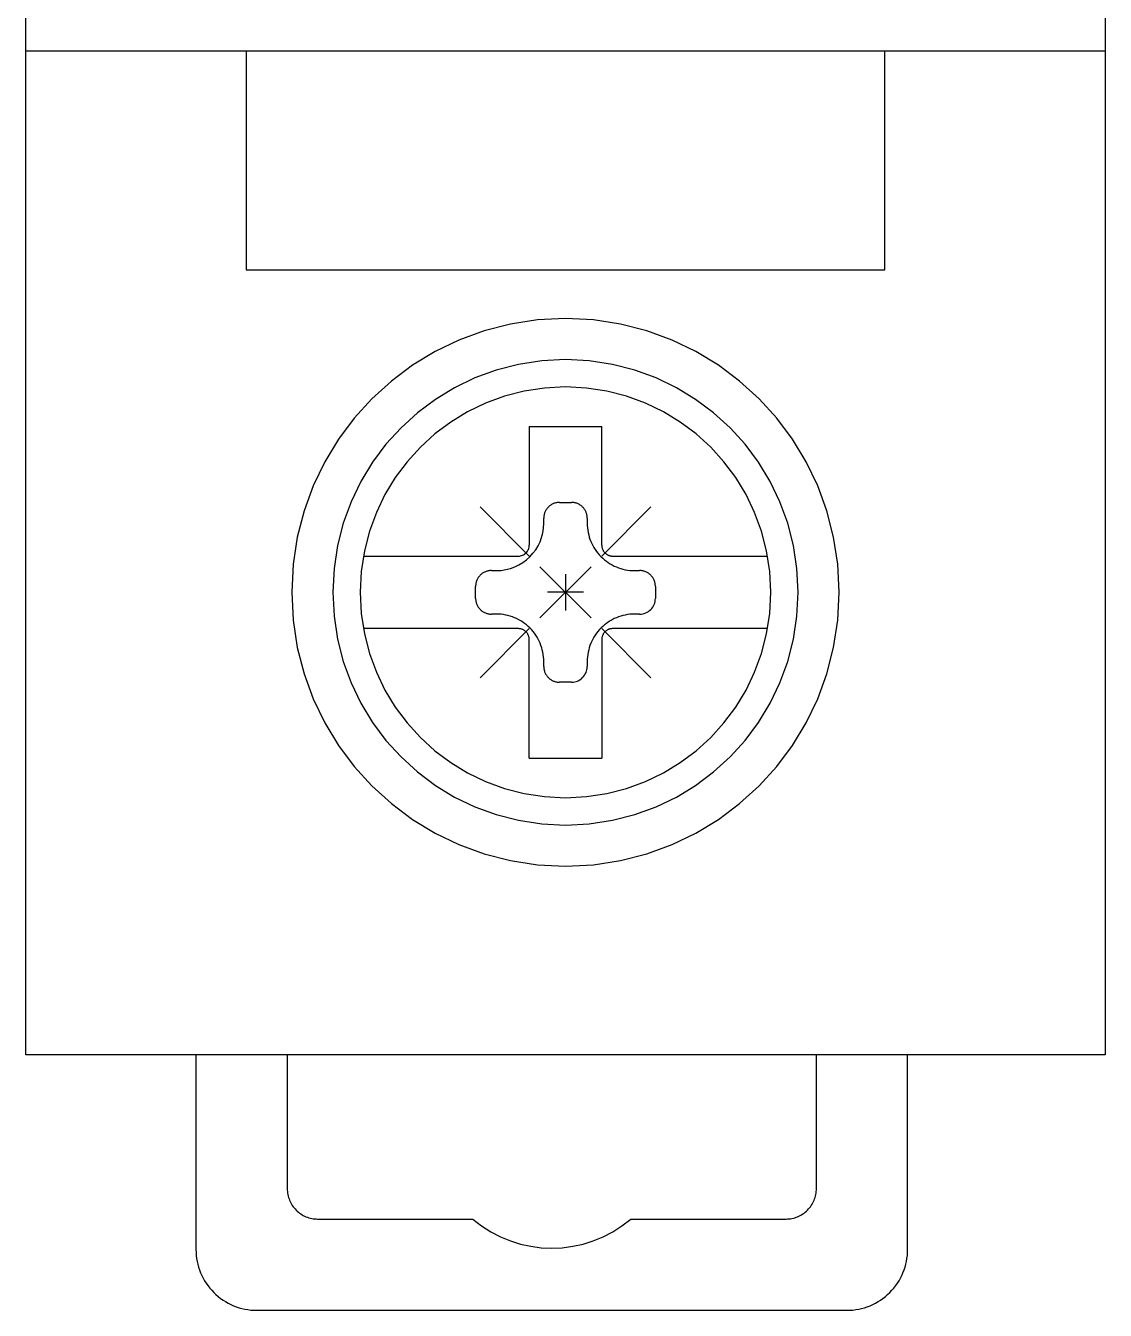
# Model space of a CAD drawing. Header units: millimetres. Extents: x 28713 to 59118, y -54378 to -19615.
# Drawn here: x 38119.55 to 38137.52, y -35099.82 to -35078.45 of the extents above; entities that cross this region are included whole.
import ezdxf

# ---------------------------------------------------------------- set-up
doc = ezdxf.new("R2010")
doc.units = ezdxf.units.MM
doc.header["$LTSCALE"] = 3

msp = doc.modelspace()

# ---------------------------------------------------------------- linework, layer by layer
for p, q in [((38119.55, -35095.57), (38119.55, -35016.089)), ((38137.522, -35016.089), (38137.522, -35095.57)), ((38119.55, -35078.864), (38137.522, -35078.864)), ((38123.221, -35078.864), (38123.221, -35082.509)), ((38133.852, -35082.509), (38133.852, -35078.864)), ((38123.221, -35082.509), (38133.852, -35082.509)), ((38127.618, -35083.411), (38127.181, -35083.524)), ((38128.07, -35083.342), (38127.618, -35083.411)), ((38128.536, -35083.319), (38128.07, -35083.342)), ((38129.002, -35083.342), (38128.536, -35083.319)), ((38128.536, -35083.319), (38128.536, -35083.319)), ((38129.454, -35083.411), (38129.002, -35083.342)), ((38129.891, -35083.524), (38129.454, -35083.411)), ((38126.763, -35083.677), (38126.364, -35083.869)), ((38127.181, -35083.524), (38126.763, -35083.677)), ((38130.31, -35083.677), (38129.891, -35083.524)), ((38130.708, -35083.869), (38130.31, -35083.677)), ((38126.364, -35083.869), (38125.989, -35084.097)), ((38131.084, -35084.097), (38130.708, -35083.869)), ((38125.989, -35084.097), (38125.638, -35084.359)), ((38127.756, -35084.081), (38127.384, -35084.176)), ((38128.14, -35084.022), (38127.756, -35084.081)), ((38128.536, -35084.003), (38128.14, -35084.022)), ((38128.932, -35084.022), (38128.536, -35084.003)), ((38128.536, -35084.003), (38128.536, -35084.003)), ((38129.317, -35084.081), (38128.932, -35084.022)), ((38129.688, -35084.176), (38129.317, -35084.081)), ((38131.434, -35084.359), (38131.084, -35084.097)), ((38127.029, -35084.307), (38126.69, -35084.47)), ((38127.384, -35084.176), (38127.029, -35084.307)), ((38130.044, -35084.307), (38129.688, -35084.176)), ((38130.382, -35084.47), (38130.044, -35084.307)), ((38125.638, -35084.359), (38125.314, -35084.653)), ((38126.69, -35084.47), (38126.371, -35084.664)), ((38127.847, -35084.528), (38127.52, -35084.612)), ((38128.187, -35084.476), (38127.847, -35084.528)), ((38128.536, -35084.458), (38128.187, -35084.476)), ((38128.886, -35084.476), (38128.536, -35084.458)), ((38128.536, -35084.458), (38128.536, -35084.458)), ((38129.225, -35084.528), (38128.886, -35084.476)), ((38129.552, -35084.612), (38129.225, -35084.528)), ((38130.701, -35084.664), (38130.382, -35084.47)), ((38131.758, -35084.653), (38131.434, -35084.359)), ((38125.314, -35084.653), (38125.02, -35084.977)), ((38126.371, -35084.664), (38126.073, -35084.887)), ((38127.206, -35084.727), (38126.907, -35084.87)), ((38127.52, -35084.612), (38127.206, -35084.727)), ((38129.866, -35084.727), (38129.552, -35084.612)), ((38130.165, -35084.87), (38129.866, -35084.727)), ((38131, -35084.887), (38130.701, -35084.664)), ((38132.052, -35084.977), (38131.758, -35084.653)), ((38126.073, -35084.887), (38125.798, -35085.137)), ((38126.907, -35084.87), (38126.625, -35085.042)), ((38130.447, -35085.042), (38130.165, -35084.87)), ((38131.275, -35085.137), (38131, -35084.887)), ((38125.02, -35084.977), (38124.758, -35085.328)), ((38125.798, -35085.137), (38125.548, -35085.412)), ((38126.625, -35085.042), (38126.362, -35085.238)), ((38127.933, -35085.118), (38127.933, -35087.089)), ((38127.933, -35085.118), (38129.14, -35085.118)), ((38129.14, -35087.089), (38129.14, -35085.118)), ((38130.71, -35085.238), (38130.447, -35085.042)), ((38131.525, -35085.412), (38131.275, -35085.137)), ((38132.314, -35085.328), (38132.052, -35084.977)), ((38124.758, -35085.328), (38124.53, -35085.703)), ((38126.362, -35085.238), (38126.12, -35085.459)), ((38130.953, -35085.459), (38130.71, -35085.238)), ((38132.542, -35085.703), (38132.314, -35085.328)), ((38125.548, -35085.412), (38125.325, -35085.71)), ((38126.12, -35085.459), (38125.899, -35085.701)), ((38131.173, -35085.701), (38130.953, -35085.459)), ((38131.748, -35085.71), (38131.525, -35085.412)), ((38124.53, -35085.703), (38124.338, -35086.102)), ((38125.325, -35085.71), (38125.131, -35086.029)), ((38125.899, -35085.701), (38125.703, -35085.965)), ((38131.37, -35085.965), (38131.173, -35085.701)), ((38131.941, -35086.029), (38131.748, -35085.71)), ((38132.734, -35086.102), (38132.542, -35085.703)), ((38125.131, -35086.029), (38124.968, -35086.368)), ((38125.703, -35085.965), (38125.531, -35086.246)), ((38131.541, -35086.246), (38131.37, -35085.965)), ((38132.105, -35086.368), (38131.941, -35086.029)), ((38124.338, -35086.102), (38124.185, -35086.52)), ((38125.531, -35086.246), (38125.388, -35086.545)), ((38131.685, -35086.545), (38131.541, -35086.246)), ((38132.888, -35086.52), (38132.734, -35086.102)), ((38124.968, -35086.368), (38124.837, -35086.724)), ((38127.114, -35086.453), (38127.933, -35087.272)), ((38128.242, -35086.465), (38128.234, -35086.475)), ((38128.251, -35086.456), (38128.242, -35086.465)), ((38128.26, -35086.446), (38128.251, -35086.456)), ((38128.251, -35086.456), (38128.251, -35086.456)), ((38128.27, -35086.438), (38128.26, -35086.446)), ((38128.28, -35086.43), (38128.27, -35086.438)), ((38128.291, -35086.423), (38128.28, -35086.43)), ((38128.302, -35086.416), (38128.291, -35086.423)), ((38128.313, -35086.409), (38128.302, -35086.416)), ((38128.324, -35086.404), (38128.313, -35086.409)), ((38128.336, -35086.399), (38128.324, -35086.404)), ((38128.348, -35086.394), (38128.336, -35086.399)), ((38128.36, -35086.39), (38128.348, -35086.394)), ((38128.373, -35086.386), (38128.36, -35086.39)), ((38128.385, -35086.384), (38128.373, -35086.386)), ((38128.398, -35086.381), (38128.385, -35086.384)), ((38128.411, -35086.38), (38128.398, -35086.381)), ((38128.424, -35086.379), (38128.411, -35086.38)), ((38128.437, -35086.379), (38128.424, -35086.379)), ((38128.437, -35086.379), (38128.437, -35086.379)), ((38128.437, -35086.379), (38128.636, -35086.379)), ((38128.649, -35086.379), (38128.636, -35086.379)), ((38128.662, -35086.38), (38128.649, -35086.379)), ((38128.674, -35086.381), (38128.662, -35086.38)), ((38128.687, -35086.384), (38128.674, -35086.381)), ((38128.7, -35086.386), (38128.687, -35086.384)), ((38128.712, -35086.39), (38128.7, -35086.386)), ((38128.724, -35086.394), (38128.712, -35086.39)), ((38128.736, -35086.399), (38128.724, -35086.394)), ((38128.748, -35086.404), (38128.736, -35086.399)), ((38128.759, -35086.409), (38128.748, -35086.404)), ((38128.77, -35086.416), (38128.759, -35086.409)), ((38128.781, -35086.423), (38128.77, -35086.416)), ((38128.792, -35086.43), (38128.781, -35086.423)), ((38128.802, -35086.438), (38128.792, -35086.43)), ((38128.812, -35086.446), (38128.802, -35086.438)), ((38128.821, -35086.456), (38128.812, -35086.446)), ((38128.83, -35086.465), (38128.821, -35086.456)), ((38128.821, -35086.456), (38128.821, -35086.456)), ((38128.839, -35086.475), (38128.83, -35086.465)), ((38129.14, -35087.272), (38129.959, -35086.453)), ((38132.235, -35086.724), (38132.105, -35086.368)), ((38124.185, -35086.52), (38124.072, -35086.957)), ((38125.388, -35086.545), (38125.273, -35086.859)), ((38128.175, -35086.628), (38128.174, -35086.641)), ((38128.174, -35086.726), (38128.174, -35086.641)), ((38128.177, -35086.602), (38128.175, -35086.615)), ((38128.175, -35086.615), (38128.175, -35086.628)), ((38128.179, -35086.59), (38128.177, -35086.602)), ((38128.182, -35086.577), (38128.179, -35086.59)), ((38128.185, -35086.565), (38128.182, -35086.577)), ((38128.189, -35086.553), (38128.185, -35086.565)), ((38128.194, -35086.541), (38128.189, -35086.553)), ((38128.199, -35086.529), (38128.194, -35086.541)), ((38128.205, -35086.517), (38128.199, -35086.529)), ((38128.211, -35086.506), (38128.205, -35086.517)), ((38128.218, -35086.495), (38128.211, -35086.506)), ((38128.226, -35086.485), (38128.218, -35086.495)), ((38128.234, -35086.475), (38128.226, -35086.485)), ((38128.847, -35086.485), (38128.839, -35086.475)), ((38128.854, -35086.495), (38128.847, -35086.485)), ((38128.861, -35086.506), (38128.854, -35086.495)), ((38128.867, -35086.517), (38128.861, -35086.506)), ((38128.873, -35086.529), (38128.867, -35086.517)), ((38128.878, -35086.541), (38128.873, -35086.529)), ((38128.883, -35086.553), (38128.878, -35086.541)), ((38128.887, -35086.565), (38128.883, -35086.553)), ((38128.89, -35086.577), (38128.887, -35086.565)), ((38128.893, -35086.59), (38128.89, -35086.577)), ((38128.895, -35086.602), (38128.893, -35086.59)), ((38128.897, -35086.615), (38128.895, -35086.602)), ((38128.898, -35086.628), (38128.897, -35086.615)), ((38128.898, -35086.641), (38128.898, -35086.628)), ((38128.898, -35086.641), (38128.898, -35086.726)), ((38128.898, -35086.641), (38128.898, -35086.641)), ((38131.8, -35086.859), (38131.685, -35086.545)), ((38133, -35086.957), (38132.888, -35086.52)), ((38124.837, -35086.724), (38124.742, -35087.095)), ((38125.273, -35086.859), (38125.188, -35087.186)), ((38128.139, -35086.96), (38128.158, -35086.884)), ((38128.158, -35086.884), (38128.17, -35086.806)), ((38128.17, -35086.806), (38128.174, -35086.726)), ((38128.898, -35086.726), (38128.898, -35086.726)), ((38128.898, -35086.726), (38128.899, -35086.765)), ((38128.899, -35086.765), (38128.902, -35086.804)), ((38128.902, -35086.804), (38128.907, -35086.842)), ((38128.907, -35086.842), (38128.913, -35086.88)), ((38128.913, -35086.88), (38128.922, -35086.918)), ((38131.884, -35087.186), (38131.8, -35086.859)), ((38132.33, -35087.095), (38132.235, -35086.724)), ((38124.072, -35086.957), (38124.003, -35087.409)), ((38124.742, -35087.095), (38124.683, -35087.479)), ((38127.929, -35087.126), (38127.932, -35087.108)), ((38127.932, -35087.108), (38127.933, -35087.089)), ((38128.04, -35087.166), (38128.079, -35087.101)), ((38128.079, -35087.101), (38128.112, -35087.032)), ((38128.112, -35087.032), (38128.139, -35086.96)), ((38128.922, -35086.918), (38128.932, -35086.955)), ((38128.932, -35086.955), (38128.944, -35086.991)), ((38128.944, -35086.991), (38128.958, -35087.027)), ((38128.958, -35087.027), (38128.974, -35087.062)), ((38128.974, -35087.062), (38128.991, -35087.096)), ((38128.991, -35087.096), (38129.01, -35087.13)), ((38129.14, -35087.089), (38129.14, -35087.089)), ((38129.14, -35087.089), (38129.14, -35087.098)), ((38129.14, -35087.098), (38129.14, -35087.107)), ((38129.14, -35087.107), (38129.141, -35087.116)), ((38132.389, -35087.479), (38132.33, -35087.095)), ((38133.069, -35087.409), (38133, -35086.957)), ((38125.188, -35087.186), (38125.137, -35087.526)), ((38125.173, -35087.272), (38127.751, -35087.272)), ((38127.751, -35087.272), (38127.769, -35087.271)), ((38127.751, -35087.272), (38127.751, -35087.272)), ((38127.769, -35087.271), (38127.787, -35087.268)), ((38127.787, -35087.268), (38127.805, -35087.263)), ((38127.805, -35087.263), (38127.821, -35087.257)), ((38127.821, -35087.257), (38127.837, -35087.25)), ((38127.837, -35087.25), (38127.852, -35087.24)), ((38127.852, -35087.24), (38127.866, -35087.23)), ((38127.866, -35087.23), (38127.879, -35087.218)), ((38127.879, -35087.218), (38127.891, -35087.205)), ((38127.888, -35087.333), (38127.944, -35087.282)), ((38127.891, -35087.205), (38127.902, -35087.191)), ((38127.902, -35087.191), (38127.911, -35087.176)), ((38127.911, -35087.176), (38127.918, -35087.16)), ((38127.918, -35087.16), (38127.925, -35087.143)), ((38127.925, -35087.143), (38127.929, -35087.126)), ((38127.944, -35087.282), (38127.994, -35087.226)), ((38127.994, -35087.226), (38128.04, -35087.166)), ((38129.01, -35087.13), (38129.03, -35087.163)), ((38129.03, -35087.163), (38129.053, -35087.194)), ((38129.053, -35087.194), (38129.076, -35087.225)), ((38129.076, -35087.225), (38129.102, -35087.254)), ((38129.102, -35087.254), (38129.129, -35087.283)), ((38129.129, -35087.283), (38129.129, -35087.283)), ((38129.129, -35087.283), (38129.157, -35087.309)), ((38129.141, -35087.116), (38129.143, -35087.125)), ((38129.143, -35087.125), (38129.145, -35087.134)), ((38129.145, -35087.134), (38129.147, -35087.142)), ((38129.147, -35087.142), (38129.15, -35087.151)), ((38129.15, -35087.151), (38129.153, -35087.159)), ((38129.153, -35087.159), (38129.157, -35087.167)), ((38129.157, -35087.167), (38129.161, -35087.175)), ((38129.157, -35087.309), (38129.187, -35087.335)), ((38129.161, -35087.175), (38129.165, -35087.183)), ((38129.165, -35087.183), (38129.17, -35087.19)), ((38129.17, -35087.19), (38129.175, -35087.198)), ((38129.175, -35087.198), (38129.181, -35087.205)), ((38129.181, -35087.205), (38129.187, -35087.212)), ((38129.187, -35087.212), (38129.193, -35087.218)), ((38129.193, -35087.218), (38129.193, -35087.218)), ((38129.193, -35087.218), (38129.199, -35087.224)), ((38129.199, -35087.224), (38129.206, -35087.23)), ((38129.206, -35087.23), (38129.213, -35087.236)), ((38129.213, -35087.236), (38129.221, -35087.241)), ((38129.221, -35087.241), (38129.228, -35087.246)), ((38129.228, -35087.246), (38129.236, -35087.25)), ((38129.236, -35087.25), (38129.244, -35087.254)), ((38129.244, -35087.254), (38129.252, -35087.258)), ((38129.252, -35087.258), (38129.26, -35087.261)), ((38129.26, -35087.261), (38129.269, -35087.264)), ((38129.269, -35087.264), (38129.277, -35087.266)), ((38129.277, -35087.266), (38129.286, -35087.268)), ((38129.286, -35087.268), (38129.295, -35087.27)), ((38129.295, -35087.27), (38129.304, -35087.271)), ((38129.304, -35087.271), (38129.313, -35087.271)), ((38129.313, -35087.271), (38129.322, -35087.272)), ((38129.322, -35087.272), (38131.9, -35087.272)), ((38131.936, -35087.526), (38131.884, -35087.186)), ((38124.003, -35087.409), (38123.98, -35087.875)), ((38124.683, -35087.479), (38124.663, -35087.875)), ((38125.137, -35087.526), (38125.119, -35087.875)), ((38127.19, -35087.538), (38127.178, -35087.544)), ((38127.202, -35087.533), (38127.19, -35087.538)), ((38127.214, -35087.528), (38127.202, -35087.533)), ((38127.226, -35087.524), (38127.214, -35087.528)), ((38127.238, -35087.521), (38127.226, -35087.524)), ((38127.251, -35087.518), (38127.238, -35087.521)), ((38127.263, -35087.516), (38127.251, -35087.518)), ((38127.276, -35087.514), (38127.263, -35087.516)), ((38127.289, -35087.513), (38127.276, -35087.514)), ((38127.302, -35087.513), (38127.289, -35087.513)), ((38127.302, -35087.513), (38127.387, -35087.513)), ((38127.302, -35087.513), (38127.302, -35087.513)), ((38127.387, -35087.513), (38127.467, -35087.509)), ((38127.387, -35087.513), (38127.387, -35087.513)), ((38127.467, -35087.509), (38127.545, -35087.497)), ((38127.545, -35087.497), (38127.621, -35087.478)), ((38127.621, -35087.478), (38127.693, -35087.451)), ((38127.693, -35087.451), (38127.762, -35087.418)), ((38127.762, -35087.418), (38127.827, -35087.379)), ((38127.827, -35087.379), (38127.888, -35087.333)), ((38128.11, -35088.302), (38128.963, -35087.449)), ((38128.11, -35087.449), (38128.963, -35088.302)), ((38129.187, -35087.335), (38129.217, -35087.358)), ((38129.217, -35087.358), (38129.249, -35087.381)), ((38129.249, -35087.381), (38129.281, -35087.401)), ((38129.281, -35087.401), (38129.315, -35087.42)), ((38129.315, -35087.42), (38129.349, -35087.438)), ((38129.349, -35087.438), (38129.384, -35087.453)), ((38129.384, -35087.453), (38129.42, -35087.467)), ((38129.42, -35087.467), (38129.456, -35087.479)), ((38129.456, -35087.479), (38129.493, -35087.489)), ((38129.493, -35087.489), (38129.531, -35087.498)), ((38129.531, -35087.498), (38129.569, -35087.504)), ((38129.569, -35087.504), (38129.608, -35087.509)), ((38129.608, -35087.509), (38129.647, -35087.512)), ((38129.647, -35087.512), (38129.686, -35087.513)), ((38129.686, -35087.513), (38129.77, -35087.513)), ((38129.783, -35087.513), (38129.77, -35087.513)), ((38129.796, -35087.514), (38129.783, -35087.513)), ((38129.809, -35087.516), (38129.796, -35087.514)), ((38129.822, -35087.518), (38129.809, -35087.516)), ((38129.834, -35087.521), (38129.822, -35087.518)), ((38129.847, -35087.524), (38129.834, -35087.521)), ((38129.859, -35087.528), (38129.847, -35087.524)), ((38129.871, -35087.533), (38129.859, -35087.528)), ((38129.882, -35087.538), (38129.871, -35087.533)), ((38129.894, -35087.544), (38129.882, -35087.538)), ((38131.953, -35087.875), (38131.936, -35087.526)), ((38132.409, -35087.875), (38132.389, -35087.479)), ((38133.093, -35087.875), (38133.069, -35087.409)), ((38127.041, -35087.75), (38127.04, -35087.762)), ((38127.042, -35087.737), (38127.041, -35087.75)), ((38127.045, -35087.724), (38127.042, -35087.737)), ((38127.047, -35087.711), (38127.045, -35087.724)), ((38127.051, -35087.699), (38127.047, -35087.711)), ((38127.055, -35087.687), (38127.051, -35087.699)), ((38127.06, -35087.675), (38127.055, -35087.687)), ((38127.065, -35087.663), (38127.06, -35087.675)), ((38127.07, -35087.652), (38127.065, -35087.663)), ((38127.077, -35087.641), (38127.07, -35087.652)), ((38127.084, -35087.63), (38127.077, -35087.641)), ((38127.091, -35087.619), (38127.084, -35087.63)), ((38127.099, -35087.609), (38127.091, -35087.619)), ((38127.108, -35087.599), (38127.099, -35087.609)), ((38127.117, -35087.59), (38127.108, -35087.599)), ((38127.126, -35087.581), (38127.117, -35087.59)), ((38127.117, -35087.59), (38127.117, -35087.59)), ((38127.136, -35087.573), (38127.126, -35087.581)), ((38127.146, -35087.564), (38127.136, -35087.573)), ((38127.156, -35087.557), (38127.146, -35087.564)), ((38127.167, -35087.55), (38127.156, -35087.557)), ((38127.178, -35087.544), (38127.167, -35087.55)), ((38128.536, -35087.574), (38128.536, -35088.177)), ((38129.905, -35087.55), (38129.894, -35087.544)), ((38129.916, -35087.557), (38129.905, -35087.55)), ((38129.926, -35087.564), (38129.916, -35087.557)), ((38129.937, -35087.573), (38129.926, -35087.564)), ((38129.946, -35087.581), (38129.937, -35087.573)), ((38129.956, -35087.59), (38129.946, -35087.581)), ((38129.965, -35087.599), (38129.956, -35087.59)), ((38129.956, -35087.59), (38129.956, -35087.59)), ((38129.973, -35087.609), (38129.965, -35087.599)), ((38129.981, -35087.619), (38129.973, -35087.609)), ((38129.989, -35087.63), (38129.981, -35087.619)), ((38129.995, -35087.641), (38129.989, -35087.63)), ((38130.002, -35087.652), (38129.995, -35087.641)), ((38130.007, -35087.663), (38130.002, -35087.652)), ((38130.013, -35087.675), (38130.007, -35087.663)), ((38130.017, -35087.687), (38130.013, -35087.675)), ((38130.021, -35087.699), (38130.017, -35087.687)), ((38130.025, -35087.711), (38130.021, -35087.699)), ((38130.028, -35087.724), (38130.025, -35087.711)), ((38130.03, -35087.737), (38130.028, -35087.724)), ((38130.031, -35087.75), (38130.03, -35087.737)), ((38130.032, -35087.762), (38130.031, -35087.75)), ((38123.98, -35087.875), (38123.98, -35087.875)), ((38123.98, -35087.875), (38124.003, -35088.341)), ((38124.663, -35087.875), (38124.663, -35087.875)), ((38124.663, -35087.875), (38124.683, -35088.271)), ((38125.119, -35087.875), (38125.119, -35087.875)), ((38125.119, -35087.875), (38125.137, -35088.225)), ((38127.04, -35087.762), (38127.04, -35087.776)), ((38127.04, -35087.975), (38127.04, -35087.776)), ((38128.838, -35087.875), (38128.235, -35087.875)), ((38130.033, -35087.776), (38130.032, -35087.762)), ((38130.033, -35087.776), (38130.033, -35087.776)), ((38130.033, -35087.776), (38130.033, -35087.975)), ((38131.936, -35088.225), (38131.953, -35087.875)), ((38131.953, -35087.875), (38131.953, -35087.875)), ((38132.389, -35088.271), (38132.409, -35087.875)), ((38132.409, -35087.875), (38132.409, -35087.875)), ((38133.069, -35088.341), (38133.093, -35087.875)), ((38133.093, -35087.875), (38133.093, -35087.875)), ((38127.04, -35087.975), (38127.04, -35087.975)), ((38127.04, -35087.975), (38127.04, -35087.988)), ((38127.04, -35087.988), (38127.041, -35088.001)), ((38127.041, -35088.001), (38127.042, -35088.014)), ((38127.042, -35088.014), (38127.045, -35088.026)), ((38127.045, -35088.026), (38127.047, -35088.039)), ((38127.047, -35088.039), (38127.051, -35088.051)), ((38127.051, -35088.051), (38127.055, -35088.063)), ((38127.055, -35088.063), (38127.06, -35088.075)), ((38127.06, -35088.075), (38127.065, -35088.087)), ((38127.065, -35088.087), (38127.07, -35088.099)), ((38127.07, -35088.099), (38127.077, -35088.11)), ((38127.077, -35088.11), (38127.084, -35088.121)), ((38127.084, -35088.121), (38127.091, -35088.131)), ((38127.091, -35088.131), (38127.099, -35088.141)), ((38127.099, -35088.141), (38127.108, -35088.151)), ((38127.108, -35088.151), (38127.117, -35088.161)), ((38127.117, -35088.161), (38127.117, -35088.161)), ((38127.117, -35088.161), (38127.126, -35088.17)), ((38127.126, -35088.17), (38127.136, -35088.178)), ((38127.136, -35088.178), (38127.146, -35088.186)), ((38129.917, -35088.192), (38129.937, -35088.177)), ((38129.937, -35088.177), (38129.956, -35088.161)), ((38129.956, -35088.161), (38129.973, -35088.142)), ((38129.973, -35088.142), (38129.988, -35088.122)), ((38129.988, -35088.122), (38130.001, -35088.1)), ((38130.001, -35088.1), (38130.012, -35088.077)), ((38130.012, -35088.077), (38130.021, -35088.053)), ((38130.021, -35088.053), (38130.027, -35088.028)), ((38130.027, -35088.028), (38130.031, -35088.002)), ((38130.031, -35088.002), (38130.033, -35087.975)), ((38124.003, -35088.341), (38124.072, -35088.793)), ((38124.683, -35088.271), (38124.742, -35088.656)), ((38125.137, -35088.225), (38125.188, -35088.564)), ((38127.146, -35088.186), (38127.156, -35088.193)), ((38127.156, -35088.193), (38127.167, -35088.2)), ((38127.167, -35088.2), (38127.178, -35088.206)), ((38127.178, -35088.206), (38127.19, -35088.212)), ((38127.19, -35088.212), (38127.202, -35088.217)), ((38127.202, -35088.217), (38127.214, -35088.222)), ((38127.214, -35088.222), (38127.226, -35088.226)), ((38127.226, -35088.226), (38127.238, -35088.229)), ((38127.238, -35088.229), (38127.251, -35088.232)), ((38127.251, -35088.232), (38127.263, -35088.234)), ((38127.263, -35088.234), (38127.276, -35088.236)), ((38127.276, -35088.236), (38127.289, -35088.237)), ((38127.289, -35088.237), (38127.302, -35088.237)), ((38127.387, -35088.237), (38127.302, -35088.237)), ((38127.426, -35088.238), (38127.387, -35088.237)), ((38127.465, -35088.241), (38127.426, -35088.238)), ((38127.503, -35088.246), (38127.465, -35088.241)), ((38127.541, -35088.253), (38127.503, -35088.246)), ((38127.579, -35088.261), (38127.541, -35088.253)), ((38127.616, -35088.271), (38127.579, -35088.261)), ((38127.652, -35088.283), (38127.616, -35088.271)), ((38127.688, -35088.297), (38127.652, -35088.283)), ((38127.723, -35088.313), (38127.688, -35088.297)), ((38127.758, -35088.33), (38127.723, -35088.313)), ((38127.791, -35088.349), (38127.758, -35088.33)), ((38127.824, -35088.37), (38127.791, -35088.349)), ((38127.855, -35088.392), (38127.824, -35088.37)), ((38127.886, -35088.416), (38127.855, -35088.392)), ((38129.217, -35088.392), (38129.187, -35088.416)), ((38129.249, -35088.37), (38129.217, -35088.392)), ((38129.281, -35088.349), (38129.249, -35088.37)), ((38129.315, -35088.33), (38129.281, -35088.349)), ((38129.349, -35088.313), (38129.315, -35088.33)), ((38129.384, -35088.297), (38129.349, -35088.313)), ((38129.42, -35088.283), (38129.384, -35088.297)), ((38129.456, -35088.271), (38129.42, -35088.283)), ((38129.493, -35088.261), (38129.456, -35088.271)), ((38129.531, -35088.253), (38129.493, -35088.261)), ((38129.569, -35088.246), (38129.531, -35088.253)), ((38129.608, -35088.241), (38129.569, -35088.246)), ((38129.647, -35088.238), (38129.608, -35088.241)), ((38129.686, -35088.237), (38129.647, -35088.238)), ((38129.77, -35088.237), (38129.686, -35088.237)), ((38129.686, -35088.237), (38129.686, -35088.237)), ((38129.77, -35088.237), (38129.797, -35088.236)), ((38129.77, -35088.237), (38129.77, -35088.237)), ((38129.797, -35088.236), (38129.823, -35088.232)), ((38129.823, -35088.232), (38129.848, -35088.225)), ((38129.848, -35088.225), (38129.872, -35088.217)), ((38129.872, -35088.217), (38129.895, -35088.206)), ((38129.895, -35088.206), (38129.917, -35088.192)), ((38131.884, -35088.564), (38131.936, -35088.225)), ((38132.33, -35088.656), (38132.389, -35088.271)), ((38133, -35088.794), (38133.069, -35088.341)), ((38127.751, -35088.479), (38125.173, -35088.479)), ((38125.188, -35088.564), (38125.273, -35088.891)), ((38127.114, -35089.298), (38127.933, -35088.479)), ((38127.759, -35088.479), (38127.751, -35088.479)), ((38127.768, -35088.48), (38127.759, -35088.479)), ((38127.777, -35088.481), (38127.768, -35088.48)), ((38127.786, -35088.482), (38127.777, -35088.481)), ((38127.795, -35088.484), (38127.786, -35088.482)), ((38127.804, -35088.487), (38127.795, -35088.484)), ((38127.812, -35088.489), (38127.804, -35088.487)), ((38127.82, -35088.493), (38127.812, -35088.489)), ((38127.828, -35088.496), (38127.82, -35088.493)), ((38127.836, -35088.5), (38127.828, -35088.496)), ((38127.844, -35088.505), (38127.836, -35088.5)), ((38127.852, -35088.509), (38127.844, -35088.505)), ((38127.859, -35088.515), (38127.852, -35088.509)), ((38127.866, -35088.52), (38127.859, -35088.515)), ((38127.873, -35088.526), (38127.866, -35088.52)), ((38127.88, -35088.532), (38127.873, -35088.526)), ((38127.886, -35088.539), (38127.88, -35088.532)), ((38127.88, -35088.532), (38127.88, -35088.532)), ((38127.915, -35088.441), (38127.886, -35088.416)), ((38127.892, -35088.546), (38127.886, -35088.539)), ((38127.897, -35088.553), (38127.892, -35088.546)), ((38127.902, -35088.56), (38127.897, -35088.553)), ((38127.907, -35088.567), (38127.902, -35088.56)), ((38127.911, -35088.575), (38127.907, -35088.567)), ((38127.915, -35088.583), (38127.911, -35088.575)), ((38127.944, -35088.468), (38127.915, -35088.441)), ((38127.919, -35088.591), (38127.915, -35088.583)), ((38127.922, -35088.6), (38127.919, -35088.591)), ((38127.925, -35088.608), (38127.922, -35088.6)), ((38127.927, -35088.617), (38127.925, -35088.608)), ((38127.97, -35088.496), (38127.944, -35088.468)), ((38127.944, -35088.468), (38127.944, -35088.468)), ((38127.996, -35088.526), (38127.97, -35088.496)), ((38128.02, -35088.556), (38127.996, -35088.526)), ((38128.042, -35088.588), (38128.02, -35088.556)), ((38128.062, -35088.62), (38128.042, -35088.588)), ((38129.03, -35088.588), (38129.01, -35088.62)), ((38129.053, -35088.556), (38129.03, -35088.588)), ((38129.076, -35088.526), (38129.053, -35088.556)), ((38129.102, -35088.496), (38129.076, -35088.526)), ((38129.129, -35088.468), (38129.102, -35088.496)), ((38129.157, -35088.441), (38129.129, -35088.468)), ((38129.129, -35088.468), (38129.129, -35088.468)), ((38129.14, -35088.479), (38129.959, -35089.298)), ((38129.147, -35088.608), (38129.145, -35088.617)), ((38129.15, -35088.6), (38129.147, -35088.608)), ((38129.153, -35088.591), (38129.15, -35088.6)), ((38129.157, -35088.583), (38129.153, -35088.591)), ((38129.187, -35088.416), (38129.157, -35088.441)), ((38129.161, -35088.575), (38129.157, -35088.583)), ((38129.165, -35088.567), (38129.161, -35088.575)), ((38129.17, -35088.56), (38129.165, -35088.567)), ((38129.175, -35088.553), (38129.17, -35088.56)), ((38129.181, -35088.546), (38129.175, -35088.553)), ((38129.187, -35088.539), (38129.181, -35088.546)), ((38129.193, -35088.532), (38129.187, -35088.539)), ((38129.199, -35088.526), (38129.193, -35088.532)), ((38129.193, -35088.532), (38129.193, -35088.532)), ((38129.206, -35088.52), (38129.199, -35088.526)), ((38129.213, -35088.515), (38129.206, -35088.52)), ((38129.221, -35088.509), (38129.213, -35088.515)), ((38129.228, -35088.505), (38129.221, -35088.509)), ((38129.236, -35088.5), (38129.228, -35088.505)), ((38129.244, -35088.496), (38129.236, -35088.5)), ((38129.252, -35088.493), (38129.244, -35088.496)), ((38129.26, -35088.489), (38129.252, -35088.493)), ((38129.269, -35088.487), (38129.26, -35088.489)), ((38129.277, -35088.484), (38129.269, -35088.487)), ((38129.286, -35088.482), (38129.277, -35088.484)), ((38129.295, -35088.481), (38129.286, -35088.482)), ((38129.304, -35088.48), (38129.295, -35088.481)), ((38129.313, -35088.479), (38129.304, -35088.48)), ((38129.322, -35088.479), (38129.313, -35088.479)), ((38129.322, -35088.479), (38129.322, -35088.479)), ((38131.9, -35088.479), (38129.322, -35088.479)), ((38131.8, -35088.891), (38131.884, -35088.564)), ((38124.072, -35088.793), (38124.185, -35089.23)), ((38124.742, -35088.656), (38124.837, -35089.027)), ((38127.929, -35088.625), (38127.927, -35088.617)), ((38127.931, -35088.634), (38127.929, -35088.625)), ((38127.932, -35088.643), (38127.931, -35088.634)), ((38127.933, -35088.652), (38127.932, -35088.643)), ((38127.933, -35088.661), (38127.933, -35088.652)), ((38127.933, -35088.661), (38127.933, -35088.661)), ((38127.933, -35090.633), (38127.933, -35088.661)), ((38128.081, -35088.654), (38128.062, -35088.62)), ((38128.099, -35088.688), (38128.081, -35088.654)), ((38128.114, -35088.723), (38128.099, -35088.688)), ((38128.128, -35088.759), (38128.114, -35088.723)), ((38128.14, -35088.796), (38128.128, -35088.759)), ((38128.15, -35088.833), (38128.14, -35088.796)), ((38128.932, -35088.796), (38128.922, -35088.833)), ((38128.944, -35088.759), (38128.932, -35088.796)), ((38128.958, -35088.723), (38128.944, -35088.759)), ((38128.974, -35088.688), (38128.958, -35088.723)), ((38128.991, -35088.654), (38128.974, -35088.688)), ((38129.01, -35088.62), (38128.991, -35088.654)), ((38129.141, -35088.634), (38129.14, -35088.643)), ((38129.14, -35088.643), (38129.14, -35088.652)), ((38129.14, -35088.652), (38129.14, -35088.661)), ((38129.14, -35088.661), (38129.14, -35090.633)), ((38129.143, -35088.625), (38129.141, -35088.634)), ((38129.145, -35088.617), (38129.143, -35088.625)), ((38132.235, -35089.027), (38132.33, -35088.656)), ((38132.888, -35089.23), (38133, -35088.794)), ((38124.837, -35089.027), (38124.968, -35089.383)), ((38125.273, -35088.891), (38125.388, -35089.205)), ((38128.159, -35088.87), (38128.15, -35088.833)), ((38128.166, -35088.908), (38128.159, -35088.87)), ((38128.17, -35088.947), (38128.166, -35088.908)), ((38128.173, -35088.986), (38128.17, -35088.947)), ((38128.174, -35089.025), (38128.173, -35088.986)), ((38128.174, -35089.109), (38128.174, -35089.025)), ((38128.174, -35089.025), (38128.174, -35089.025)), ((38128.899, -35088.986), (38128.898, -35089.025)), ((38128.898, -35089.025), (38128.898, -35089.109)), ((38128.902, -35088.947), (38128.899, -35088.986)), ((38128.907, -35088.908), (38128.902, -35088.947)), ((38128.913, -35088.87), (38128.907, -35088.908)), ((38128.922, -35088.833), (38128.913, -35088.87)), ((38131.685, -35089.205), (38131.8, -35088.891)), ((38132.105, -35089.383), (38132.235, -35089.027)), ((38124.185, -35089.23), (38124.338, -35089.649)), ((38125.388, -35089.205), (38125.531, -35089.504)), ((38128.174, -35089.109), (38128.174, -35089.109)), ((38128.174, -35089.109), (38128.175, -35089.122)), ((38128.175, -35089.122), (38128.175, -35089.135)), ((38128.175, -35089.135), (38128.177, -35089.148)), ((38128.177, -35089.148), (38128.179, -35089.161)), ((38128.179, -35089.161), (38128.182, -35089.173)), ((38128.182, -35089.173), (38128.185, -35089.186)), ((38128.185, -35089.186), (38128.189, -35089.198)), ((38128.189, -35089.198), (38128.194, -35089.21)), ((38128.194, -35089.21), (38128.199, -35089.221)), ((38128.199, -35089.221), (38128.205, -35089.233)), ((38128.205, -35089.233), (38128.211, -35089.244)), ((38128.211, -35089.244), (38128.218, -35089.255)), ((38128.853, -35089.256), (38128.866, -35089.234)), ((38128.866, -35089.234), (38128.878, -35089.211)), ((38128.878, -35089.211), (38128.886, -35089.187)), ((38128.886, -35089.187), (38128.893, -35089.162)), ((38128.893, -35089.162), (38128.897, -35089.136)), ((38128.897, -35089.136), (38128.898, -35089.109)), ((38131.541, -35089.504), (38131.685, -35089.205)), ((38132.734, -35089.649), (38132.888, -35089.23)), ((38124.968, -35089.383), (38125.131, -35089.721)), ((38128.218, -35089.255), (38128.226, -35089.265)), ((38128.226, -35089.265), (38128.234, -35089.276)), ((38128.234, -35089.276), (38128.242, -35089.285)), ((38128.242, -35089.285), (38128.251, -35089.295)), ((38128.251, -35089.295), (38128.251, -35089.295)), ((38128.251, -35089.295), (38128.26, -35089.304)), ((38128.26, -35089.304), (38128.27, -35089.312)), ((38128.27, -35089.312), (38128.28, -35089.32)), ((38128.28, -35089.32), (38128.291, -35089.328)), ((38128.291, -35089.328), (38128.302, -35089.334)), ((38128.302, -35089.334), (38128.313, -35089.341)), ((38128.313, -35089.341), (38128.324, -35089.346)), ((38128.324, -35089.346), (38128.336, -35089.352)), ((38128.336, -35089.352), (38128.348, -35089.356)), ((38128.348, -35089.356), (38128.36, -35089.36)), ((38128.36, -35089.36), (38128.373, -35089.364)), ((38128.373, -35089.364), (38128.385, -35089.367)), ((38128.385, -35089.367), (38128.398, -35089.369)), ((38128.398, -35089.369), (38128.411, -35089.37)), ((38128.411, -35089.37), (38128.424, -35089.371)), ((38128.424, -35089.371), (38128.437, -35089.372)), ((38128.636, -35089.372), (38128.437, -35089.372)), ((38128.636, -35089.372), (38128.663, -35089.37)), ((38128.636, -35089.372), (38128.636, -35089.372)), ((38128.663, -35089.37), (38128.689, -35089.366)), ((38128.689, -35089.366), (38128.714, -35089.36)), ((38128.714, -35089.36), (38128.738, -35089.351)), ((38128.738, -35089.351), (38128.761, -35089.34)), ((38128.761, -35089.34), (38128.782, -35089.327)), ((38128.782, -35089.327), (38128.803, -35089.312)), ((38128.803, -35089.312), (38128.821, -35089.295)), ((38128.821, -35089.295), (38128.838, -35089.276)), ((38128.838, -35089.276), (38128.853, -35089.256)), ((38131.941, -35089.721), (38132.105, -35089.383)), ((38124.338, -35089.649), (38124.53, -35090.047)), ((38125.531, -35089.504), (38125.703, -35089.786)), ((38131.37, -35089.786), (38131.541, -35089.504)), ((38132.542, -35090.047), (38132.734, -35089.649)), ((38125.131, -35089.721), (38125.325, -35090.04)), ((38125.703, -35089.786), (38125.899, -35090.049)), ((38131.173, -35090.049), (38131.37, -35089.786)), ((38131.748, -35090.04), (38131.941, -35089.721)), ((38124.53, -35090.047), (38124.758, -35090.423)), ((38125.325, -35090.04), (38125.548, -35090.339)), ((38125.899, -35090.049), (38126.12, -35090.292)), ((38130.953, -35090.292), (38131.173, -35090.049)), ((38131.525, -35090.339), (38131.748, -35090.04)), ((38132.314, -35090.423), (38132.542, -35090.047)), ((38126.12, -35090.292), (38126.362, -35090.512)), ((38130.71, -35090.512), (38130.953, -35090.292)), ((38124.758, -35090.423), (38125.02, -35090.773)), ((38125.548, -35090.339), (38125.798, -35090.614)), ((38126.362, -35090.512), (38126.625, -35090.709)), ((38130.447, -35090.709), (38130.71, -35090.512)), ((38131.275, -35090.614), (38131.525, -35090.339)), ((38132.052, -35090.773), (38132.314, -35090.423)), ((38125.798, -35090.614), (38126.073, -35090.864)), ((38126.625, -35090.709), (38126.907, -35090.88)), ((38127.933, -35090.633), (38129.14, -35090.633)), ((38130.165, -35090.88), (38130.447, -35090.709)), ((38131, -35090.864), (38131.275, -35090.614)), ((38125.02, -35090.773), (38125.314, -35091.097)), ((38126.073, -35090.864), (38126.371, -35091.087)), ((38126.907, -35090.88), (38127.206, -35091.024)), ((38129.866, -35091.024), (38130.165, -35090.88)), ((38130.701, -35091.087), (38131, -35090.864)), ((38131.758, -35091.097), (38132.052, -35090.773)), ((38125.314, -35091.097), (38125.638, -35091.391)), ((38126.371, -35091.087), (38126.69, -35091.281)), ((38127.206, -35091.024), (38127.52, -35091.139)), ((38127.52, -35091.139), (38127.847, -35091.223)), ((38129.225, -35091.223), (38129.552, -35091.139)), ((38129.552, -35091.139), (38129.866, -35091.024)), ((38130.382, -35091.281), (38130.701, -35091.087)), ((38131.434, -35091.391), (38131.758, -35091.097)), ((38126.69, -35091.281), (38127.029, -35091.444)), ((38127.847, -35091.223), (38128.187, -35091.275)), ((38128.187, -35091.275), (38128.536, -35091.293)), ((38128.536, -35091.293), (38128.886, -35091.275)), ((38128.536, -35091.293), (38128.536, -35091.293)), ((38128.886, -35091.275), (38129.225, -35091.223)), ((38130.044, -35091.444), (38130.382, -35091.281)), ((38125.638, -35091.391), (38125.989, -35091.653)), ((38127.029, -35091.444), (38127.384, -35091.574)), ((38127.384, -35091.574), (38127.756, -35091.669)), ((38129.317, -35091.669), (38129.688, -35091.574)), ((38129.688, -35091.574), (38130.044, -35091.444)), ((38131.084, -35091.653), (38131.434, -35091.391)), ((38125.989, -35091.653), (38126.364, -35091.881)), ((38127.756, -35091.669), (38128.14, -35091.728)), ((38128.14, -35091.728), (38128.536, -35091.748)), ((38128.536, -35091.748), (38128.932, -35091.728)), ((38128.536, -35091.748), (38128.536, -35091.748)), ((38128.932, -35091.728), (38129.317, -35091.669)), ((38130.708, -35091.882), (38131.084, -35091.653)), ((38126.364, -35091.881), (38126.763, -35092.073)), ((38130.31, -35092.074), (38130.708, -35091.882)), ((38126.763, -35092.073), (38127.181, -35092.227)), ((38127.181, -35092.227), (38127.618, -35092.339)), ((38129.454, -35092.339), (38129.891, -35092.227)), ((38129.891, -35092.227), (38130.31, -35092.074)), ((38127.618, -35092.339), (38128.07, -35092.408)), ((38128.07, -35092.408), (38128.536, -35092.432)), ((38128.536, -35092.432), (38129.002, -35092.408)), ((38128.536, -35092.432), (38128.536, -35092.432)), ((38129.002, -35092.408), (38129.454, -35092.339)), ((38137.522, -35095.57), (38119.55, -35095.57)), ((38122.385, -35095.57), (38122.385, -35098.81)), ((38123.904, -35095.57), (38123.904, -35097.798)), ((38132.713, -35097.798), (38132.713, -35095.57)), ((38134.232, -35098.81), (38134.232, -35095.57)), ((38123.904, -35097.798), (38123.904, -35097.798)), ((38123.904, -35097.798), (38123.905, -35097.823)), ((38132.712, -35097.823), (38132.713, -35097.798)), ((38123.905, -35097.823), (38123.906, -35097.848)), ((38123.906, -35097.848), (38123.909, -35097.873)), ((38123.909, -35097.873), (38123.914, -35097.897)), ((38123.914, -35097.897), (38123.919, -35097.921)), ((38123.919, -35097.921), (38123.926, -35097.945)), ((38123.926, -35097.945), (38123.934, -35097.968)), ((38123.934, -35097.968), (38123.943, -35097.992)), ((38123.943, -35097.992), (38123.952, -35098.014)), ((38123.952, -35098.014), (38123.964, -35098.036)), ((38132.653, -35098.036), (38132.664, -35098.014)), ((38132.664, -35098.014), (38132.674, -35097.992)), ((38132.674, -35097.992), (38132.683, -35097.968)), ((38132.683, -35097.968), (38132.691, -35097.945)), ((38132.691, -35097.945), (38132.697, -35097.921)), ((38132.697, -35097.921), (38132.703, -35097.897)), ((38132.703, -35097.897), (38132.707, -35097.873)), ((38132.707, -35097.873), (38132.71, -35097.848)), ((38132.71, -35097.848), (38132.712, -35097.823)), ((38123.964, -35098.036), (38123.976, -35098.058)), ((38123.976, -35098.058), (38123.989, -35098.079)), ((38123.989, -35098.079), (38124.003, -35098.099)), ((38124.003, -35098.099), (38124.019, -35098.119)), ((38124.019, -35098.119), (38124.035, -35098.137)), ((38124.035, -35098.137), (38124.052, -35098.156)), ((38124.052, -35098.156), (38124.052, -35098.156)), ((38124.052, -35098.156), (38124.07, -35098.173)), ((38124.07, -35098.173), (38124.089, -35098.189)), ((38124.089, -35098.189), (38124.109, -35098.205)), ((38124.109, -35098.205), (38124.129, -35098.219)), ((38124.129, -35098.219), (38124.15, -35098.232)), ((38132.466, -35098.232), (38132.487, -35098.219)), ((38132.487, -35098.219), (38132.507, -35098.205)), ((38132.507, -35098.205), (38132.527, -35098.189)), ((38132.527, -35098.189), (38132.546, -35098.173)), ((38132.546, -35098.173), (38132.565, -35098.156)), ((38132.565, -35098.156), (38132.582, -35098.137)), ((38132.565, -35098.156), (38132.565, -35098.156)), ((38132.582, -35098.137), (38132.598, -35098.119)), ((38132.598, -35098.119), (38132.613, -35098.099)), ((38132.613, -35098.099), (38132.628, -35098.079)), ((38132.628, -35098.079), (38132.641, -35098.058)), ((38132.641, -35098.058), (38132.653, -35098.036)), ((38124.15, -35098.232), (38124.172, -35098.244)), ((38124.172, -35098.244), (38124.194, -35098.255)), ((38124.194, -35098.255), (38124.216, -35098.266)), ((38124.216, -35098.266), (38124.239, -35098.274)), ((38124.239, -35098.274), (38124.263, -35098.282)), ((38124.263, -35098.282), (38124.287, -35098.289)), ((38124.287, -35098.289), (38124.311, -35098.294)), ((38124.311, -35098.294), (38124.335, -35098.298)), ((38124.335, -35098.298), (38124.36, -35098.302)), ((38124.36, -35098.302), (38124.385, -35098.303)), ((38124.385, -35098.303), (38124.41, -35098.304)), ((38124.41, -35098.304), (38126.995, -35098.304)), ((38126.995, -35098.304), (38126.995, -35098.304)), ((38126.995, -35098.304), (38127.14, -35098.417)), ((38127.14, -35098.417), (38127.294, -35098.516)), ((38129.323, -35098.516), (38129.476, -35098.417)), ((38129.476, -35098.417), (38129.622, -35098.304)), ((38129.622, -35098.304), (38132.207, -35098.304)), ((38132.207, -35098.304), (38132.231, -35098.303)), ((38132.207, -35098.304), (38132.207, -35098.304)), ((38132.231, -35098.303), (38132.256, -35098.302)), ((38132.256, -35098.302), (38132.281, -35098.298)), ((38132.281, -35098.298), (38132.306, -35098.294)), ((38132.306, -35098.294), (38132.33, -35098.289)), ((38132.33, -35098.289), (38132.354, -35098.282)), ((38132.354, -35098.282), (38132.377, -35098.274)), ((38132.377, -35098.274), (38132.4, -35098.266)), ((38132.4, -35098.266), (38132.423, -35098.255)), ((38132.423, -35098.255), (38132.445, -35098.244)), ((38132.445, -35098.244), (38132.466, -35098.232)), ((38127.294, -35098.516), (38127.453, -35098.599)), ((38127.453, -35098.599), (38127.618, -35098.667)), ((38128.999, -35098.667), (38129.163, -35098.599)), ((38129.163, -35098.599), (38129.323, -35098.516)), ((38122.385, -35098.81), (38122.385, -35098.81)), ((38122.385, -35098.81), (38122.387, -35098.861)), ((38122.387, -35098.861), (38122.39, -35098.91)), ((38127.618, -35098.667), (38127.787, -35098.72)), ((38127.787, -35098.72), (38127.959, -35098.758)), ((38127.959, -35098.758), (38128.133, -35098.781)), ((38128.133, -35098.781), (38128.308, -35098.788)), ((38128.308, -35098.788), (38128.483, -35098.781)), ((38128.483, -35098.781), (38128.658, -35098.758)), ((38128.658, -35098.758), (38128.83, -35098.72)), ((38128.83, -35098.72), (38128.999, -35098.667)), ((38134.227, -35098.91), (38134.23, -35098.861)), ((38134.23, -35098.861), (38134.232, -35098.81)), ((38122.39, -35098.91), (38122.396, -35098.96)), ((38122.396, -35098.96), (38122.405, -35099.009)), ((38122.405, -35099.009), (38122.416, -35099.057)), ((38122.416, -35099.057), (38122.429, -35099.105)), ((38134.188, -35099.105), (38134.201, -35099.057)), ((38134.201, -35099.057), (38134.212, -35099.009)), ((38134.212, -35099.009), (38134.22, -35098.96)), ((38134.22, -35098.96), (38134.227, -35098.91)), ((38122.429, -35099.105), (38122.444, -35099.152)), ((38122.444, -35099.152), (38122.462, -35099.198)), ((38122.462, -35099.198), (38122.482, -35099.243)), ((38122.482, -35099.243), (38122.504, -35099.287)), ((38122.504, -35099.287), (38122.529, -35099.33)), ((38134.088, -35099.33), (38134.112, -35099.287)), ((38134.112, -35099.287), (38134.134, -35099.243)), ((38134.134, -35099.243), (38134.154, -35099.198)), ((38134.154, -35099.198), (38134.172, -35099.152)), ((38134.172, -35099.152), (38134.188, -35099.105)), ((38122.529, -35099.33), (38122.555, -35099.372)), ((38122.555, -35099.372), (38122.584, -35099.412)), ((38122.584, -35099.412), (38122.614, -35099.452)), ((38122.614, -35099.452), (38122.647, -35099.49)), ((38122.647, -35099.49), (38122.682, -35099.526)), ((38133.935, -35099.526), (38133.97, -35099.49)), ((38133.97, -35099.49), (38134.002, -35099.452)), ((38134.002, -35099.452), (38134.033, -35099.412)), ((38134.033, -35099.412), (38134.061, -35099.372)), ((38134.061, -35099.372), (38134.088, -35099.33)), ((38122.682, -35099.526), (38122.682, -35099.526)), ((38122.682, -35099.526), (38122.718, -35099.561)), ((38122.718, -35099.561), (38122.756, -35099.593)), ((38122.756, -35099.593), (38122.795, -35099.624)), ((38122.795, -35099.624), (38122.836, -35099.653)), ((38122.836, -35099.653), (38122.878, -35099.679)), ((38122.878, -35099.679), (38122.921, -35099.703)), ((38122.921, -35099.703), (38122.965, -35099.726)), ((38122.965, -35099.726), (38123.01, -35099.746)), ((38133.606, -35099.746), (38133.652, -35099.726)), ((38133.652, -35099.726), (38133.696, -35099.703)), ((38133.696, -35099.703), (38133.739, -35099.679)), ((38133.739, -35099.679), (38133.781, -35099.653)), ((38133.781, -35099.653), (38133.821, -35099.624)), ((38133.821, -35099.624), (38133.861, -35099.593)), ((38133.861, -35099.593), (38133.899, -35099.561)), ((38133.899, -35099.561), (38133.935, -35099.526)), ((38133.935, -35099.526), (38133.935, -35099.526)), ((38123.01, -35099.746), (38123.056, -35099.763)), ((38123.056, -35099.763), (38123.103, -35099.779)), ((38123.103, -35099.779), (38123.151, -35099.792)), ((38123.151, -35099.792), (38123.199, -35099.803)), ((38123.199, -35099.803), (38123.248, -35099.812)), ((38123.248, -35099.812), (38123.298, -35099.818)), ((38123.298, -35099.818), (38123.347, -35099.822)), ((38123.347, -35099.822), (38123.398, -35099.823)), ((38123.398, -35099.823), (38133.219, -35099.823)), ((38133.219, -35099.823), (38133.269, -35099.822)), ((38133.219, -35099.823), (38133.219, -35099.823)), ((38133.269, -35099.822), (38133.319, -35099.818)), ((38133.319, -35099.818), (38133.368, -35099.812)), ((38133.368, -35099.812), (38133.417, -35099.803)), ((38133.417, -35099.803), (38133.466, -35099.792)), ((38133.466, -35099.792), (38133.513, -35099.779)), ((38133.513, -35099.779), (38133.56, -35099.763)), ((38133.56, -35099.763), (38133.606, -35099.746))]:
    msp.add_line(p, q)

doc.saveas('drawing.dxf')
